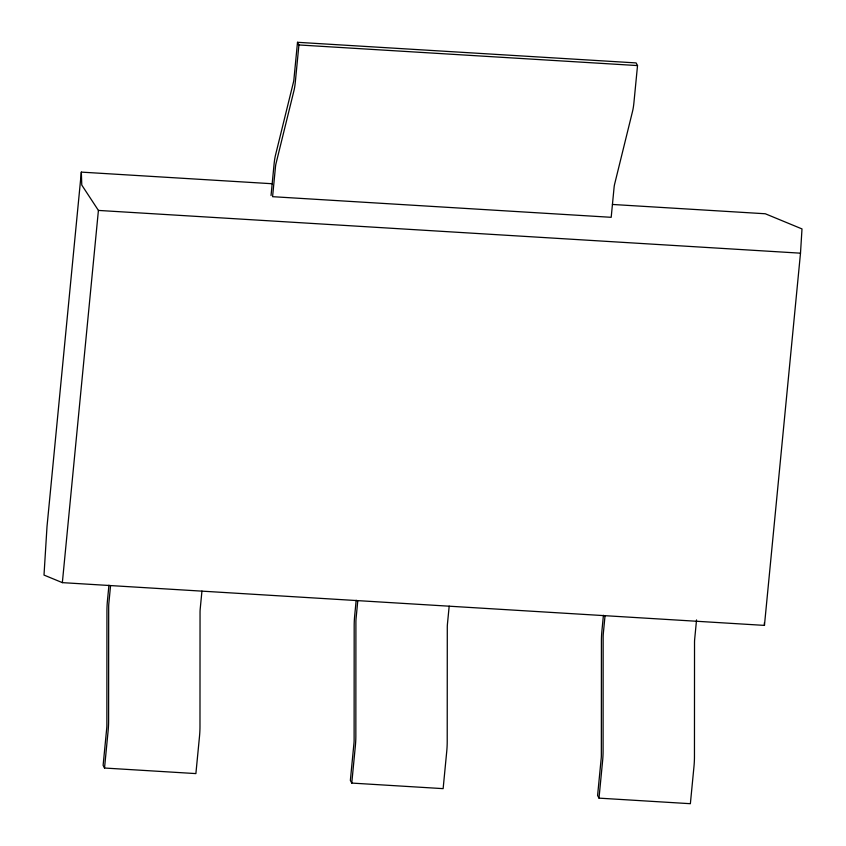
<?xml version="1.0" encoding="UTF-8"?>
<svg xmlns="http://www.w3.org/2000/svg" width="846" height="846" viewBox="0 0 846 846"><rect width="100%" height="100%" fill="white"/><g stroke="black" fill="none" stroke-linecap="round" stroke-linejoin="round"><path stroke-width="1.27" d="M272.423 183.751L81.332 172.119L47.006 526.561L44.003 575.068L62.35 582.64L764.446 625.395L800.496 253.176L801.997 228.928L765.292 213.763L612.419 204.457M62.35 582.64L98.411 210.421L81.776 185.063L81.332 172.119M108.944 585.189L107.442 600.702A16.328 2.411 -86.5 0 0 106.945 610.717L106.871 724.99A5.446 0.804 -86.5 0 1 106.712 728.321L103.117 765.376L104.523 768.031L195.891 773.593L199.487 736.538A16.338 2.411 -86.5 0 0 199.984 726.534L200.047 612.261A5.446 0.804 -86.5 0 1 200.216 608.919L201.94 591.09M110.572 585.527L108.848 603.357A5.446 0.804 -86.5 0 0 108.679 606.698L108.605 720.972A16.338 2.411 -86.5 0 1 108.108 730.976L104.523 768.031M271.037 195.532L274.072 164.198A16.328 2.411 -86.5 0 1 275.436 155.41L293.488 82.041A5.446 0.804 -86.5 0 0 293.943 79.112L297.506 42.3L636.118 62.921L637.524 65.576L633.95 102.387A16.338 2.411 -86.5 0 1 632.586 111.164L614.534 184.534A5.446 0.804 -86.5 0 0 614.08 187.463L611.193 217.306L272.581 196.684L275.479 166.852A5.446 0.804 -86.5 0 1 275.923 163.923L293.985 90.543A16.338 2.411 -86.5 0 0 295.349 81.766L298.913 44.954L297.506 42.3M356.177 600.237L354.675 615.761A16.328 2.411 -86.5 0 0 354.178 625.765L354.114 740.038A5.446 0.804 -86.5 0 1 353.945 743.38L350.36 780.424L351.767 783.079L443.135 788.641L446.72 751.597A16.338 2.411 -86.5 0 0 447.217 741.582L447.291 627.32A5.446 0.804 -86.5 0 1 447.449 623.978L449.184 606.148M357.805 600.586L356.081 618.415A5.446 0.804 -86.5 0 0 355.912 621.747L355.849 736.02A16.338 2.411 -86.5 0 1 355.352 746.024L351.767 783.079M603.42 615.296L601.918 630.82A16.328 2.411 -86.5 0 0 601.421 640.824L601.347 755.097A5.446 0.804 -86.5 0 1 601.189 758.428L597.593 795.483L599 798.138L690.368 803.7L693.963 766.645A16.338 2.411 -86.5 0 0 694.46 756.641L694.524 642.368A5.446 0.804 -86.5 0 1 694.693 639.037L696.544 619.928M605.049 615.634L603.325 633.474A5.446 0.804 -86.5 0 0 603.156 636.805L603.092 751.079A16.338 2.411 -86.5 0 1 602.585 761.083L599 798.138M298.913 44.954L637.524 65.576M98.411 210.421L800.496 253.176M764.35 622.804L764.446 625.395"/></g></svg>
